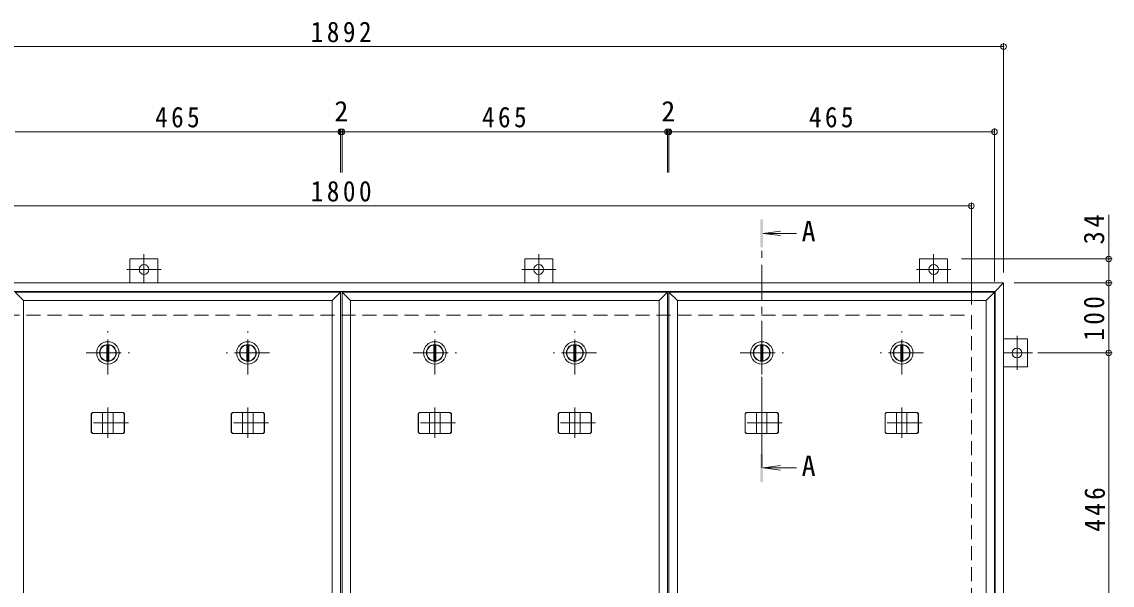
# Model space of a CAD drawing. Units: millimetres at full size, sheet at 1:10. Extents: x -2620 to 2671, y -1958 to 1326.
# Drawn here: x -1533 to 24, y 521 to 1326 of the extents above; entities that cross this region are included whole.
import ezdxf
from ezdxf.enums import TextEntityAlignment as Align

# ---------------------------------------------------------------- set-up
doc = ezdxf.new("R2010")
doc.units = ezdxf.units.MM
doc.header["$LTSCALE"] = 10
doc.header["$PDMODE"] = 32
doc.header["$PDSIZE"] = 8
doc.linetypes.add('CHAIN1', pattern=[8, 5, -1, 1, -1])
doc.linetypes.add('DASHED2', pattern=[3, 2, -1])
for name, color, linetype, lineweight in [('C-1', 2, 'Continuous', 9), ('C-2', 3, 'Continuous', 9), ('C-3', 4, 'Continuous', 9), ('C-5', 4, 'Continuous', 9), ('C-C', 2, 'Continuous', 9), ('C-E', 3, 'Continuous', 9), ('C-F', 7, 'Continuous', 9)]:
    doc.layers.add(name, color=color, linetype=linetype, lineweight=lineweight)
doc.styles.add('ＭＳ ゴシック', font='')
doc.styles.get('ＭＳ ゴシック').set_extended_font_data('MS Gothic')

msp = doc.modelspace()

# ---------------------------------------------------------------- linework, layer by layer
at = {"layer": 'C-1', "linetype": 'DASHED2'}
for p, q in [((-1976.96, 906.86), (-176.96, 906.86)), ((-176.96, 906.86), (-176.96, -93.14))]:
    msp.add_line(p, q, dxfattribs=at)
at = {"layer": 'C-1', "linetype": 'CHAIN1'}
for p, q in [((-1210.46, 821.87), (-1210.46, 883.87)), ((-743.46, 821.87), (-743.46, 883.87)), ((-276.46, 821.87), (-276.46, 883.87)), ((-1179.46, 852.87), (-1241.46, 852.87)), ((-712.46, 852.87), (-774.46, 852.87)), ((-245.46, 852.87), (-307.46, 852.87))]:
    msp.add_line(p, q, dxfattribs=at)
at = {"layer": 'C-1'}
for p, q in [((-1211.96, 864.27), (-1211.96, 841.46)), ((-1208.96, 864.27), (-1208.96, 841.46)), ((-744.96, 864.27), (-744.96, 841.46)), ((-741.96, 864.27), (-741.96, 841.46)), ((-277.96, 864.27), (-277.96, 841.46)), ((-274.96, 864.27), (-274.96, 841.46))]:
    msp.add_line(p, q, dxfattribs=at)
for centre, radius in [((-1210.46, 852.87), 16), ((-1210.46, 852.87), 12), ((-1210.46, 852.87), 11.5), ((-743.46, 852.87), 16), ((-743.46, 852.87), 12), ((-743.46, 852.87), 11.5), ((-276.46, 852.87), 16), ((-276.46, 852.87), 12), ((-276.46, 852.87), 11.5)]:
    msp.add_circle(centre, radius, dxfattribs=at)
at = {"layer": 'C-2'}
for p, q in [((-1077.96, 939.86), (-1077.96, -126.14)), ((-1075.96, 939.86), (-1075.96, -126.14)), ((-610.96, 939.86), (-610.96, -126.14)), ((-608.96, 939.86), (-608.96, -126.14)), ((-143.96, 939.86), (-143.96, -126.14)), ((-1089.96, 927.86), (-1089.96, -114.14)), ((-622.96, 927.86), (-622.96, -114.14)), ((-155.96, 927.86), (-155.96, -114.14))]:
    msp.add_line(p, q, dxfattribs=at)
for points in [[(-1530.96, 927.86), (-1542.96, 939.86), (-1077.96, 939.86)], [(-1530.96, 927.86), (-1089.96, 927.86), (-1077.96, 939.86)], [(-1063.96, 927.86), (-1075.96, 939.86), (-610.96, 939.86)], [(-1063.96, 927.86), (-622.96, 927.86), (-610.96, 939.86)], [(-596.96, 927.86), (-608.96, 939.86), (-143.96, 939.86)], [(-596.96, 927.86), (-155.96, 927.86), (-143.96, 939.86)], [(-1530.96, 927.86), (-1530.96, -114.14), (-1542.96, -126.14)], [(-1063.96, 927.86), (-1063.96, -114.14), (-1075.96, -126.14)], [(-596.96, 927.86), (-596.96, -114.14), (-608.96, -126.14)]]:
    msp.add_lwpolyline(points, dxfattribs=at)
at = {"layer": 'C-3', "color": 2}
for p, q in [((-2022.96, 952.86), (-130.96, 952.86)), ((-142.96, 940.86), (-130.96, 952.86)), ((-130.96, 952.86), (-130.96, -139.14)), ((-2010.96, 940.86), (-142.96, 940.86)), ((-142.96, -127.14), (-142.96, 940.86))]:
    msp.add_line(p, q, dxfattribs=at)
at = {"layer": 'C-3'}
for p, q in [((-1434.29, 765.87), (-1432.56, 767.87)), ((-1434.29, 739.87), (-1434.29, 765.87)), ((-1433.89, 765.87), (-1434.29, 765.87)), ((-1433.89, 765.87), (-1432.16, 767.87)), ((-1433.89, 739.87), (-1433.89, 765.87)), ((-1388.36, 767.87), (-1432.56, 767.87)), ((-1417.96, 737.87), (-1417.96, 767.87)), ((-1402.96, 737.87), (-1402.96, 767.87)), ((-1387.02, 765.87), (-1388.76, 767.87)), ((-1386.62, 765.87), (-1388.36, 767.87)), ((-1387.02, 739.87), (-1387.02, 765.87)), ((-1387.02, 765.87), (-1386.62, 765.87)), ((-1386.62, 739.87), (-1386.62, 765.87)), ((-1234.29, 765.87), (-1232.56, 767.87)), ((-1234.29, 739.87), (-1234.29, 765.87)), ((-1233.89, 765.87), (-1234.29, 765.87)), ((-1233.89, 765.87), (-1232.16, 767.87)), ((-1233.89, 739.87), (-1233.89, 765.87)), ((-1188.36, 767.87), (-1232.56, 767.87)), ((-1217.96, 737.87), (-1217.96, 767.87)), ((-1202.96, 737.87), (-1202.96, 767.87)), ((-1187.02, 765.87), (-1188.76, 767.87)), ((-1186.62, 765.87), (-1188.36, 767.87)), ((-1187.02, 739.87), (-1187.02, 765.87)), ((-1187.02, 765.87), (-1186.62, 765.87)), ((-1186.62, 739.87), (-1186.62, 765.87)), ((-967.29, 765.87), (-965.56, 767.87)), ((-967.29, 739.87), (-967.29, 765.87)), ((-966.89, 765.87), (-967.29, 765.87)), ((-966.89, 765.87), (-965.16, 767.87)), ((-966.89, 739.87), (-966.89, 765.87)), ((-921.36, 767.87), (-965.56, 767.87)), ((-950.96, 737.87), (-950.96, 767.87)), ((-935.96, 737.87), (-935.96, 767.87)), ((-920.02, 765.87), (-921.76, 767.87)), ((-919.62, 765.87), (-921.36, 767.87)), ((-920.02, 739.87), (-920.02, 765.87)), ((-920.02, 765.87), (-919.62, 765.87)), ((-919.62, 739.87), (-919.62, 765.87)), ((-767.29, 765.87), (-765.56, 767.87)), ((-767.29, 739.87), (-767.29, 765.87)), ((-766.89, 765.87), (-767.29, 765.87)), ((-766.89, 765.87), (-765.16, 767.87)), ((-766.89, 739.87), (-766.89, 765.87)), ((-721.36, 767.87), (-765.56, 767.87)), ((-750.96, 737.87), (-750.96, 767.87)), ((-735.96, 737.87), (-735.96, 767.87)), ((-720.02, 765.87), (-721.76, 767.87)), ((-719.62, 765.87), (-721.36, 767.87)), ((-720.02, 739.87), (-720.02, 765.87)), ((-720.02, 765.87), (-719.62, 765.87)), ((-719.62, 739.87), (-719.62, 765.87)), ((-500.29, 765.87), (-498.56, 767.87)), ((-500.29, 739.87), (-500.29, 765.87)), ((-499.89, 765.87), (-500.29, 765.87)), ((-499.89, 765.87), (-498.16, 767.87)), ((-499.89, 739.87), (-499.89, 765.87)), ((-454.36, 767.87), (-498.56, 767.87)), ((-483.96, 737.87), (-483.96, 767.87)), ((-468.96, 737.87), (-468.96, 767.87)), ((-453.02, 765.87), (-454.76, 767.87)), ((-452.62, 765.87), (-454.36, 767.87)), ((-453.02, 739.87), (-453.02, 765.87)), ((-453.02, 765.87), (-452.62, 765.87)), ((-452.62, 739.87), (-452.62, 765.87)), ((-300.29, 765.87), (-298.56, 767.87)), ((-300.29, 739.87), (-300.29, 765.87)), ((-299.89, 765.87), (-300.29, 765.87)), ((-299.89, 765.87), (-298.16, 767.87)), ((-299.89, 739.87), (-299.89, 765.87)), ((-254.36, 767.87), (-298.56, 767.87)), ((-283.96, 737.87), (-283.96, 767.87)), ((-268.96, 737.87), (-268.96, 767.87)), ((-253.02, 765.87), (-254.76, 767.87)), ((-252.62, 765.87), (-254.36, 767.87)), ((-253.02, 739.87), (-253.02, 765.87)), ((-253.02, 765.87), (-252.62, 765.87)), ((-252.62, 739.87), (-252.62, 765.87)), ((-1434.29, 739.87), (-1432.56, 737.87)), ((-1433.89, 739.87), (-1434.29, 739.87)), ((-1433.89, 739.87), (-1432.16, 737.87)), ((-1432.56, 737.87), (-1388.36, 737.87)), ((-1387.02, 739.87), (-1388.76, 737.87)), ((-1386.62, 739.87), (-1388.36, 737.87)), ((-1387.02, 739.87), (-1386.62, 739.87)), ((-1234.29, 739.87), (-1232.56, 737.87)), ((-1233.89, 739.87), (-1234.29, 739.87)), ((-1233.89, 739.87), (-1232.16, 737.87)), ((-1232.56, 737.87), (-1188.36, 737.87)), ((-1187.02, 739.87), (-1188.76, 737.87)), ((-1186.62, 739.87), (-1188.36, 737.87)), ((-1187.02, 739.87), (-1186.62, 739.87)), ((-967.29, 739.87), (-965.56, 737.87)), ((-966.89, 739.87), (-967.29, 739.87)), ((-966.89, 739.87), (-965.16, 737.87)), ((-965.56, 737.87), (-921.36, 737.87)), ((-920.02, 739.87), (-921.76, 737.87)), ((-919.62, 739.87), (-921.36, 737.87)), ((-920.02, 739.87), (-919.62, 739.87)), ((-767.29, 739.87), (-765.56, 737.87)), ((-766.89, 739.87), (-767.29, 739.87)), ((-766.89, 739.87), (-765.16, 737.87)), ((-765.56, 737.87), (-721.36, 737.87)), ((-720.02, 739.87), (-721.76, 737.87)), ((-719.62, 739.87), (-721.36, 737.87)), ((-720.02, 739.87), (-719.62, 739.87)), ((-500.29, 739.87), (-498.56, 737.87)), ((-499.89, 739.87), (-500.29, 739.87)), ((-499.89, 739.87), (-498.16, 737.87)), ((-498.56, 737.87), (-454.36, 737.87)), ((-453.02, 739.87), (-454.76, 737.87)), ((-452.62, 739.87), (-454.36, 737.87)), ((-453.02, 739.87), (-452.62, 739.87)), ((-300.29, 739.87), (-298.56, 737.87)), ((-299.89, 739.87), (-300.29, 739.87)), ((-299.89, 739.87), (-298.16, 737.87)), ((-298.56, 737.87), (-254.36, 737.87)), ((-253.02, 739.87), (-254.76, 737.87)), ((-252.62, 739.87), (-254.36, 737.87)), ((-253.02, 739.87), (-252.62, 739.87))]:
    msp.add_line(p, q, dxfattribs=at)
at = {"layer": 'C-3', "linetype": 'CHAIN1'}
for p, q in [((-1410.46, 774.98), (-1410.46, 731.74)), ((-1210.46, 774.98), (-1210.46, 731.74)), ((-943.46, 774.98), (-943.46, 731.74)), ((-743.46, 774.98), (-743.46, 731.74)), ((-476.46, 774.98), (-476.46, 731.74)), ((-276.46, 774.98), (-276.46, 731.74)), ((-1381.05, 752.87), (-1439.87, 752.87)), ((-1181.05, 752.87), (-1239.87, 752.87)), ((-914.05, 752.87), (-972.87, 752.87)), ((-714.05, 752.87), (-772.87, 752.87)), ((-447.05, 752.87), (-505.87, 752.87)), ((-247.05, 752.87), (-305.87, 752.87))]:
    msp.add_line(p, q, dxfattribs=at)
at = {"layer": 'C-5'}
for p, q in [((-474.46, 1023.68), (-449.67, 1026.94)), ((-474.46, 1023.68), (-449.67, 1020.42)), ((-474.46, 1023.68), (-426.99, 1023.68)), ((-474.46, 688.56), (-449.67, 691.82)), ((-474.46, 688.56), (-449.67, 685.29)), ((-474.46, 688.56), (-426.99, 688.56))]:
    msp.add_line(p, q, dxfattribs=at)
at = {"layer": 'C-5', "linetype": 'CHAIN1'}
msp.add_line((-476.46, 688.56), (-476.46, 1003.68), dxfattribs=at)
at = {"layer": 'C-5'}
for points in [[(-474.46, 1043.68), (-478.46, 1043.68), (-474.46, 1003.68), (-478.46, 1003.68)], [(-474.46, 668.56), (-478.46, 668.56), (-474.46, 708.56), (-478.46, 708.56)]]:
    msp.add_solid(points, dxfattribs=at)
at = {"layer": 'C-C', "linetype": 'CHAIN1'}
for p, q in [((-1410.46, 821.87), (-1410.46, 883.87)), ((-943.46, 821.87), (-943.46, 883.87)), ((-476.46, 821.87), (-476.46, 883.87)), ((-1441.46, 852.87), (-1379.46, 852.87)), ((-974.46, 852.87), (-912.46, 852.87)), ((-507.46, 852.87), (-445.46, 852.87))]:
    msp.add_line(p, q, dxfattribs=at)
at = {"layer": 'C-C'}
for p, q in [((-1411.96, 864.27), (-1411.96, 841.46)), ((-1408.96, 864.27), (-1408.96, 841.46)), ((-944.96, 864.27), (-944.96, 841.46)), ((-941.96, 864.27), (-941.96, 841.46)), ((-477.96, 864.27), (-477.96, 841.46)), ((-474.96, 864.27), (-474.96, 841.46))]:
    msp.add_line(p, q, dxfattribs=at)
for centre, radius in [((-1410.46, 852.87), 16), ((-1410.46, 852.87), 12), ((-1410.46, 852.87), 11.5), ((-943.46, 852.87), 16), ((-943.46, 852.87), 12), ((-943.46, 852.87), 11.5), ((-476.46, 852.87), 16), ((-476.46, 852.87), 12), ((-476.46, 852.87), 11.5)]:
    msp.add_circle(centre, radius, dxfattribs=at)
at = {"layer": 'C-E'}
for p, q in [((-1338.96, 987.06), (-1378.96, 987.06)), ((-1378.96, 987.06), (-1378.96, 952.86)), ((-1338.96, 987.06), (-1338.96, 952.86)), ((-774.96, 987.06), (-814.96, 987.06)), ((-814.96, 987.06), (-814.96, 952.86)), ((-774.96, 987.06), (-774.96, 952.86)), ((-250.96, 987.06), (-210.96, 987.06)), ((-250.96, 987.06), (-250.96, 952.86)), ((-210.96, 987.06), (-210.96, 952.86)), ((-96.76, 872.86), (-130.96, 872.86)), ((-96.76, 872.86), (-96.76, 832.86)), ((-96.76, 832.86), (-130.96, 832.86))]:
    msp.add_line(p, q, dxfattribs=at)
at = {"layer": 'C-E', "linetype": 'CHAIN1'}
for p, q in [((-1358.96, 994.04), (-1358.96, 952.86)), ((-794.96, 994.04), (-794.96, 952.86)), ((-230.96, 994.04), (-230.96, 952.86)), ((-1383.34, 972.06), (-1334.58, 972.06)), ((-819.34, 972.06), (-770.58, 972.06)), ((-206.58, 972.06), (-255.34, 972.06)), ((-111.76, 828.49), (-111.76, 877.24)), ((-89.79, 852.86), (-130.96, 852.86))]:
    msp.add_line(p, q, dxfattribs=at)
at = {"layer": 'C-E'}
for centre in [(-1358.96, 972.06), (-794.96, 972.06), (-230.96, 972.06), (-111.76, 852.86)]:
    msp.add_circle(centre, 7, dxfattribs=at)
at = {"layer": 'C-F'}
for p, q in [((-130.96, 967.86), (-130.96, 1295.44)), ((-2022.96, 1290.44), (-130.96, 1290.44)), ((-1542.96, 1168.72), (-1077.96, 1168.72)), ((-1077.96, 1171.72), (-1077.96, 1110.6)), ((-1077.96, 1168.72), (-1075.96, 1168.72)), ((-1075.96, 1171.72), (-1075.96, 1110.6)), ((-1075.96, 1168.72), (-610.96, 1168.72)), ((-610.96, 1171.72), (-610.96, 1110.6)), ((-610.96, 1168.72), (-608.96, 1168.72)), ((-608.96, 1171.72), (-608.96, 1110.6)), ((-608.96, 1168.72), (-143.96, 1168.72)), ((-143.96, 954.86), (-143.96, 1173.72)), ((-1976.96, 1062.86), (-176.96, 1062.86)), ((-176.96, 921.86), (-176.96, 1067.86)), ((19.2, 987.06), (19.2, 1050.36)), ((24.2, 987.06), (-190.96, 987.06)), ((19.2, 952.86), (19.2, 987.06)), ((-115.96, 952.86), (24.2, 952.86)), ((19.2, 852.86), (19.2, 952.86)), ((-82.03, 852.86), (24.2, 852.86)), ((19.2, 852.86), (19.2, 406.86))]:
    msp.add_line(p, q, dxfattribs=at)
for p in [(-130.96, 1290.44), (-1077.96, 1168.72), (-1075.96, 1168.72), (-610.96, 1168.72), (-608.96, 1168.72), (-143.96, 1168.72), (-176.96, 1062.86), (19.2, 987.06), (19.2, 952.86), (19.2, 852.86)]:
    msp.add_point(p, dxfattribs=at)

# ---------------------------------------------------------------- texts
at = {"layer": 'C-5', "color": 2, "style": 'ＭＳ ゴシック'}
for p in [(-419.43, 1003.29), (-419.43, 668.16)]:
    msp.add_text('A', height=29.33, dxfattribs=at).set_placement(p, align=Align.BOTTOM_LEFT)
at = {"layer": 'C-F', "color": 2, "style": 'ＭＳ ゴシック'}
for p in [(-1086.96, 1174.72), (-619.96, 1174.72)]:
    msp.add_text('2', height=29.33, dxfattribs=at).set_placement(p, align=Align.BOTTOM_LEFT)
at = {"layer": 'C-F', "color": 2, "char_height": 29.33, "attachment_point": 7, "style": 'ＭＳ ゴシック'}
for s, insert in [('\\T1.28;\\W0.9;1892', (-1120.71, 1296.44)), ('\\T1.27;\\W0.9;465', (-1342.96, 1174.72)), ('\\T1.27;\\W0.9;465', (-875.96, 1174.72)), ('\\T1.27;\\W0.9;465', (-408.96, 1174.72)), ('\\T1.28;\\W0.9;1800', (-1120.71, 1068.86))]:
    msp.add_mtext(s, dxfattribs=dict(at, insert=insert))
at = {"layer": 'C-F', "color": 2, "char_height": 29.33, "attachment_point": 7, "rotation": 90, "style": 'ＭＳ ゴシック'}
for s, insert in [('\\T1.27;\\W0.95;34', (13.2, 1007.86)), ('\\T1.27;\\W0.9;100', (13.2, 870.36)), ('\\T1.27;\\W0.9;446', (14.2, 597.36))]:
    msp.add_mtext(s, dxfattribs=dict(at, insert=insert))

doc.saveas('drawing.dxf')
